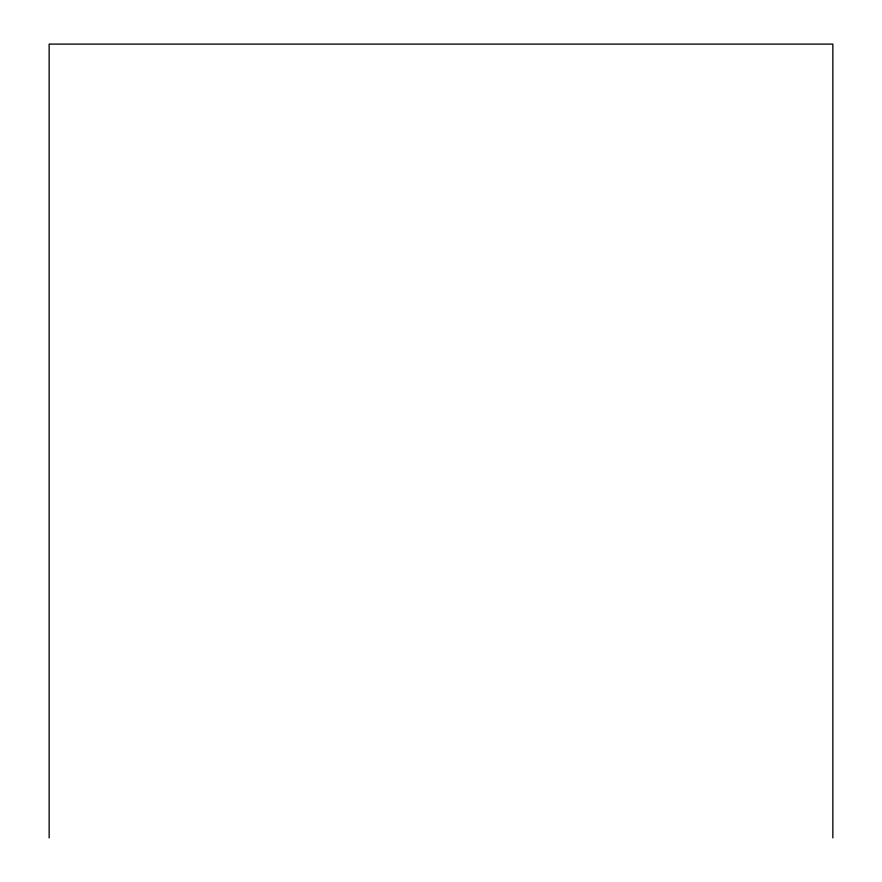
<?xml version="1.0" encoding="UTF-8"?>
<svg xmlns="http://www.w3.org/2000/svg" width="882" height="882" viewBox="0 0 882 882"><rect width="100%" height="100%" fill="white"/><g stroke="black" fill="none" stroke-linecap="round" stroke-linejoin="round"><path stroke-width="1.32" d="M832.851 837.9L832.851 44.1L49.149 44.1L49.149 837.9"/></g></svg>
